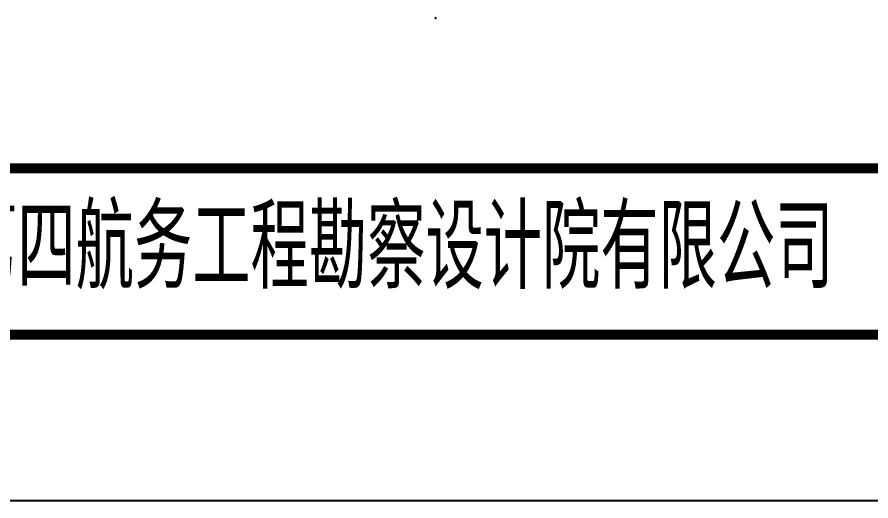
# Model space of a CAD drawing. Extents: x 141823 to 183823, y -39186 to 56515.
# Drawn here: x 146450 to 151575, y -7504 to -4596 of the extents above; entities that cross this region are included whole.
import ezdxf
from ezdxf.enums import TextEntityAlignment as Align

# ---------------------------------------------------------------- set-up
doc = ezdxf.new("R2010")
doc.units = 0
doc.header["$LTSCALE"] = 1000
doc.header["$MEASUREMENT"] = 0
for name, color, linetype in [('0-段落划分', 2, 'Continuous'), ('HIDE_B', 7, 'Continuous'), ('图框', 7, 'Continuous')]:
    doc.layers.add(name, color=color, linetype=linetype)
doc.layers.add('标注', color=4, linetype='Continuous', lineweight=15)
doc.styles.get("Standard").update_dxf_attribs({"font": 'hztxt_e.shx', "width": 0.7, "bigfont": 'hztxt.shx'})

# ---------------------------------------------------------------- blocks, each defined once
blk = doc.blocks.new('ac')
at = {"layer": '0-段落划分', "color": 2}
blk.add_arc((-9952976.75, 2543046.99), 774.01, 61.51455, 61.54334, dxfattribs=at)
blk = doc.blocks.new('zx')
at = {"layer": '标注', "linetype": 'ByBlock', "xscale": 29.99999999999998, "yscale": 29.99999999999998, "zscale": 29.99999999999998, "rotation": 267.2929497497675}
blk.add_blockref('ac', (-90141045.2, -294670498.8), dxfattribs=at)

msp = doc.modelspace()

# ---------------------------------------------------------------- linework, layer by layer
at = {"layer": 'HIDE_B', "flags": 128}
msp.add_lwpolyline([(144823.3, -5504.3), (144823.3, -5504.3), (144823.3, -5504.3), (144823.3, 21195.7), (144823.3, 21195.7), (144823.3, 21195.7), (182823.3, 21195.7), (182823.3, 21195.7), (182823.3, 21195.7), (182823.3, 21195.7), (182823.3, 21195.7), (182823.3, 21195.7), (182823.3, -5504.3), (182823.3, -5504.3), (144823.3, -5504.3)], close=True, dxfattribs=at)
at = {"layer": '图框', "linetype": 'Continuous'}
msp.add_lwpolyline([(141823.3, 22195.7), (183823.3, 22195.7), (183823.3, -7504.3), (141823.3, -7504.3)], close=True, dxfattribs=at)
at = {"layer": '图框', "linetype": 'Continuous', "const_width": 60}
for points in [[(182823.3, 21195.7), (144823.3, 21195.7), (144823.3, -6504.3), (182823.3, -6504.3), (182823.3, 21195.7)], [(144823.3, -5504.3), (182823.3, -5504.3)]]:
    msp.add_lwpolyline(points, dxfattribs=at)

# ---------------------------------------------------------------- block references
msp.add_blockref('zx', (-38315, 25015.9))

# ---------------------------------------------------------------- texts
at = {"layer": '图框', "width": 0.7}
msp.add_text('中交第四航务工程勘察设计院有限公司', height=500, dxfattribs=at).set_placement((148376.2, -5979.5), align=Align.MIDDLE_CENTER)

doc.saveas('drawing.dxf')
